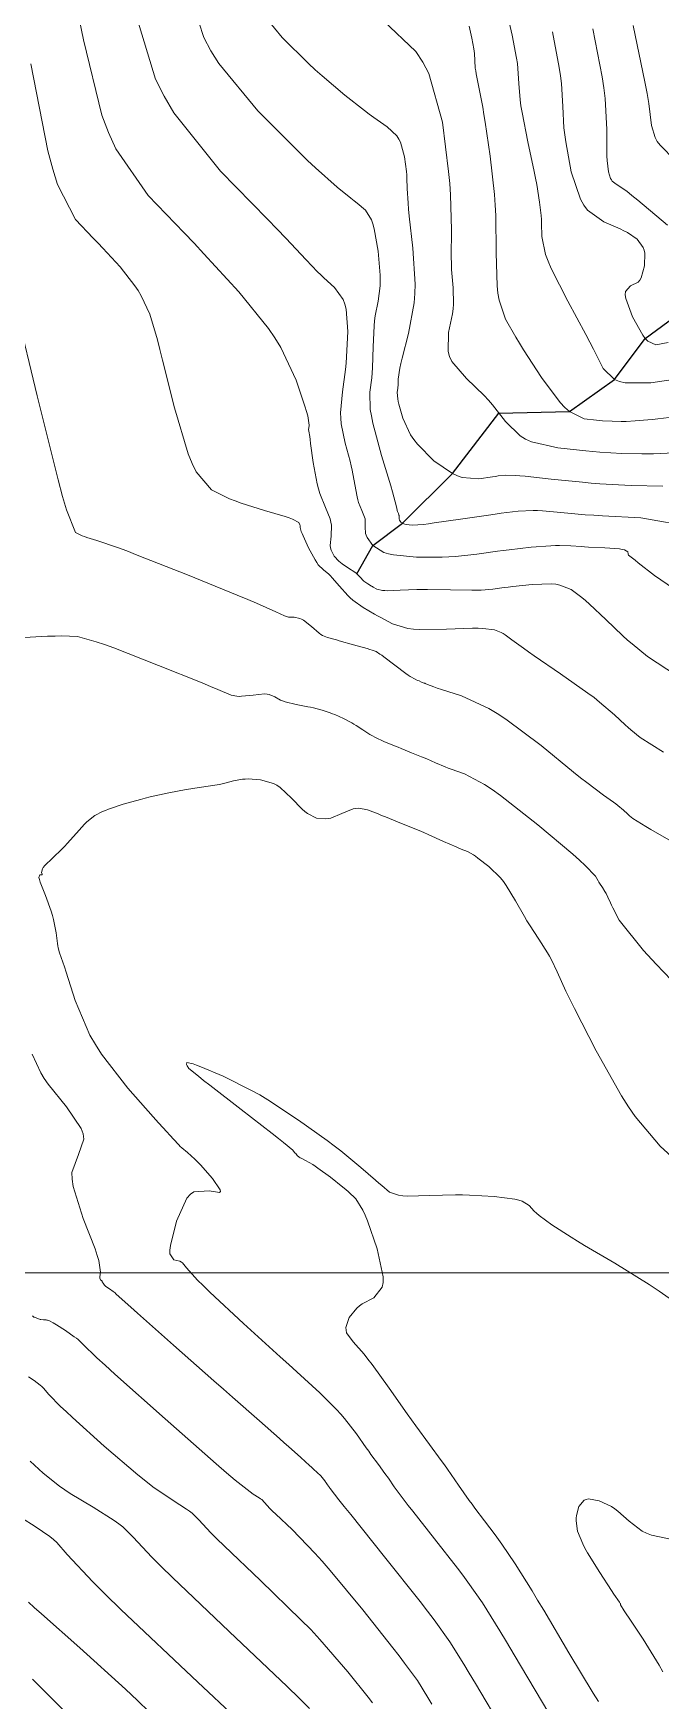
# Model space of a CAD drawing. Header units: millimetres. Extents: x 837475 to 838477, y 1189012 to 1191015.
# Drawn here: x 837941.8 to 837982, y 1189786.4 to 1189893.5 of the extents above; entities that cross this region are included whole.
import ezdxf

# ---------------------------------------------------------------- set-up
doc = ezdxf.new("R2010")
doc.units = ezdxf.units.MM
doc.header["$LTSCALE"] = 0.3
doc.layers.add('COORD', color=253, linetype='Continuous', lineweight=20)
doc.layers.add('DRENAJE', color=5, linetype='Continuous', lineweight=25)
doc.layers.add('COTAS 10', color=7, linetype='Continuous', lineweight=9, true_color=0x6e3e2d)
doc.layers.add('COTAS INT', color=7, linetype='Continuous', lineweight=5, true_color=0x9fa19f)

msp = doc.modelspace()

# ---------------------------------------------------------------- linework, layer by layer
at = {"layer": 'COORD'}
msp.add_line((837476.51, 1189813.87), (838476.51, 1189813.87), dxfattribs=at)
at = {"layer": 'COTAS 10'}
for points in [[(837943.97, 1189898.08), (837944.99, 1189893.07), (837946.17, 1189888.23), (837946.6, 1189887.1), (837947.07, 1189886.06), (837949.14, 1189883.07), (837951.47, 1189880.66), (837952.1, 1189879.99), (837952.73, 1189879.32), (837954.96, 1189876.88), (837956.87, 1189874.53), (837957.29, 1189873.91), (837957.67, 1189873.29), (837958.66, 1189871.2), (837959.21, 1189869.53), (837959.31, 1189869.19), (837959.39, 1189868.91), (837959.49, 1189868.32), (837959.46, 1189868.11), (837959.45, 1189868.06), (837959.45, 1189868.03), (837959.46, 1189867.93), (837959.52, 1189867.58), (837959.54, 1189867.38), (837959.58, 1189867.14), (837959.75, 1189865.91), (837960, 1189864.55), (837960.08, 1189864.22), (837960.17, 1189863.92), (837960.53, 1189863.02), (837960.83, 1189862.29), (837960.88, 1189862.09), (837960.91, 1189861.89), (837960.89, 1189861.19), (837960.84, 1189860.58), (837960.86, 1189860.43), (837960.89, 1189860.29), (837961.09, 1189859.9), (837961.4, 1189859.58), (837961.5, 1189859.49), (837961.6, 1189859.41), (837962.02, 1189859.12), (837962.41, 1189858.86), (837962.5, 1189858.8), (837962.58, 1189858.73), (837962.79, 1189858.52), (837962.95, 1189858.34), (837963, 1189858.3), (837963.05, 1189858.25), (837963.26, 1189858.11), (837963.48, 1189857.98), (837963.54, 1189857.94), (837963.6, 1189857.91), (837963.83, 1189857.78), (837964.2, 1189857.7), (837964.35, 1189857.69), (837964.52, 1189857.68), (837965.33, 1189857.71), (837966.39, 1189857.75), (837966.73, 1189857.75), (837967.09, 1189857.75), (837968.55, 1189857.73), (837969.93, 1189857.71), (837970.24, 1189857.71), (837970.52, 1189857.72), (837971.28, 1189857.78), (837972.01, 1189857.88), (837972.27, 1189857.91), (837972.56, 1189857.94), (837973.8, 1189858.07), (837975.04, 1189858.11), (837975.33, 1189858.09), (837975.58, 1189858.04), (837976.31, 1189857.76), (837976.99, 1189857.24), (837977.22, 1189857.04), (837977.47, 1189856.81), (837978.52, 1189855.83), (837979.63, 1189854.77), (837979.93, 1189854.51), (837980.22, 1189854.26), (837981.2, 1189853.46), (837983.07, 1189852.24)], [(837983.33, 1189868.88), (837981.86, 1189868.71), (837981.53, 1189868.68), (837981.23, 1189868.65), (837980.42, 1189868.58), (837979.83, 1189868.55), (837979.67, 1189868.55), (837979.51, 1189868.55), (837978.94, 1189868.56), (837978.32, 1189868.6), (837978.12, 1189868.61), (837977.92, 1189868.63), (837977.13, 1189868.72), (837976.19, 1189869.19), (837975.9, 1189869.45), (837975.6, 1189869.76), (837974.39, 1189871.38), (837973.25, 1189873.16), (837972.99, 1189873.58), (837972.75, 1189873.97), (837972.08, 1189875.11), (837971.68, 1189876.34), (837971.6, 1189876.78), (837971.55, 1189877.26), (837971.49, 1189879.37), (837971.46, 1189881.78), (837971.43, 1189882.45), (837971.38, 1189883.13), (837971.11, 1189885.58), (837970.78, 1189887.77), (837970.7, 1189888.27), (837970.63, 1189888.73), (837970.38, 1189890.01), (837970.21, 1189890.88), (837970.18, 1189891.07), (837970.15, 1189891.25), (837970.12, 1189891.74), (837970.09, 1189892.18), (837970.07, 1189892.33), (837970.05, 1189892.49), (837969.92, 1189893.17), (837969.75, 1189893.94)], [(837982.59, 1189812.24), (837981.95, 1189812.69), (837981.32, 1189813.11), (837979.1, 1189814.49), (837977.17, 1189815.63), (837976.72, 1189815.9), (837976.3, 1189816.16), (837975.07, 1189816.95), (837974.24, 1189817.55), (837974.07, 1189817.69), (837973.92, 1189817.82), (837973.6, 1189818.2), (837973.16, 1189818.47), (837972.94, 1189818.53), (837972.68, 1189818.59), (837971.37, 1189818.77), (837969.77, 1189818.86), (837969.32, 1189818.87), (837968.87, 1189818.88), (837967.21, 1189818.83), (837965.79, 1189818.8), (837965.49, 1189818.82), (837965.23, 1189818.85), (837964.64, 1189819.05), (837964.15, 1189819.47), (837963.96, 1189819.63), (837963.75, 1189819.81), (837962.8, 1189820.64), (837961.52, 1189821.7), (837961.1, 1189822.02), (837960.65, 1189822.36), (837958.81, 1189823.68), (837956.83, 1189824.97), (837956.31, 1189825.29), (837955.79, 1189825.58), (837953.97, 1189826.49), (837952.53, 1189827.1), (837952.26, 1189827.21), (837952.03, 1189827.29), (837951.64, 1189827.37), (837951.62, 1189827.25), (837951.64, 1189827.21), (837951.65, 1189827.17), (837951.77, 1189827), (837952.39, 1189826.49), (837952.71, 1189826.23), (837953.11, 1189825.92), (837955.12, 1189824.36), (837957.12, 1189822.81), (837957.51, 1189822.5), (837957.84, 1189822.24), (837958.43, 1189821.75), (837958.55, 1189821.6), (837958.59, 1189821.56), (837958.62, 1189821.53), (837958.71, 1189821.41), (837958.85, 1189821.3), (837958.91, 1189821.26), (837958.97, 1189821.23), (837959.26, 1189821.09), (837959.71, 1189820.83), (837959.87, 1189820.72), (837960.05, 1189820.6), (837960.85, 1189820.01), (837961.65, 1189819.37), (837961.84, 1189819.22), (837962.01, 1189819.07), (837962.49, 1189818.63), (837962.93, 1189817.9), (837963.07, 1189817.57), (837963.22, 1189817.2), (837963.85, 1189815.4), (837964.23, 1189813.62), (837964.23, 1189813.25), (837964.18, 1189812.94), (837963.64, 1189812.26), (837962.88, 1189811.87), (837962.71, 1189811.74), (837962.54, 1189811.59), (837962.05, 1189810.99), (837961.84, 1189810.35), (837961.85, 1189810.18), (837961.89, 1189810.01), (837962.3, 1189809.43), (837963.02, 1189808.64), (837963.26, 1189808.33), (837963.53, 1189807.99), (837964.63, 1189806.45), (837965.78, 1189804.82), (837966.06, 1189804.42), (837966.33, 1189804.04), (837967.2, 1189802.85), (837967.96, 1189801.82), (837968.17, 1189801.53), (837968.37, 1189801.25), (837969.08, 1189800.22), (837969.76, 1189799.25), (837969.94, 1189799), (837970.12, 1189798.75), (837970.75, 1189797.93), (837971.43, 1189797.04), (837971.63, 1189796.75), (837971.85, 1189796.44), (837972.7, 1189795.17), (837973.79, 1189793.45), (837974.15, 1189792.85), (837974.54, 1189792.21), (837976.16, 1189789.47), (837977.72, 1189786.88), (837978.06, 1189786.34)], [(837959.51, 1189785.89), (837958.84, 1189786.55), (837958.07, 1189787.31), (837954.36, 1189790.84), (837950.72, 1189794.29), (837949.99, 1189795), (837949.38, 1189795.6), (837948.18, 1189796.89), (837947.53, 1189797.55), (837947.27, 1189797.75), (837946.97, 1189797.97), (837945.61, 1189798.81), (837944.15, 1189799.7), (837943.79, 1189799.94), (837943.45, 1189800.17), (837942.41, 1189801), (837941.58, 1189801.77)]]:
    msp.add_lwpolyline(points, dxfattribs=at)
at = {"layer": 'COTAS INT'}
for points in [[(837984.17, 1189861.75), (837980.77, 1189862.37), (837978.32, 1189862.49), (837977.75, 1189862.53), (837977.21, 1189862.56), (837975.65, 1189862.71), (837974.46, 1189862.81), (837974.15, 1189862.82), (837973.86, 1189862.83), (837972.9, 1189862.79), (837971.8, 1189862.66), (837971.42, 1189862.6), (837971, 1189862.54), (837969.21, 1189862.27), (837967.51, 1189862.03), (837967.15, 1189861.98), (837966.83, 1189861.94), (837966.09, 1189861.89), (837965.71, 1189861.93), (837965.63, 1189861.95), (837965.56, 1189861.97), (837965.38, 1189862.08), (837965.29, 1189862.21), (837965.28, 1189862.24), (837965.27, 1189862.27), (837965.26, 1189862.38), (837965.26, 1189862.48), (837965.26, 1189862.51), (837965.25, 1189862.54), (837965.21, 1189862.64), (837965.16, 1189862.77), (837965.14, 1189862.82), (837965.13, 1189862.86), (837965.09, 1189863.06), (837964.93, 1189863.7), (837964.83, 1189864.02), (837964.72, 1189864.42), (837964.13, 1189866.37), (837963.57, 1189868.44), (837963.48, 1189868.9), (837963.41, 1189869.32), (837963.38, 1189870.43), (837963.5, 1189871.36), (837963.52, 1189871.67), (837963.54, 1189871.99), (837963.59, 1189873.34), (837963.65, 1189874.7), (837963.68, 1189875.02), (837963.72, 1189875.33), (837963.91, 1189876.27), (837964.04, 1189877.25), (837964.05, 1189877.58), (837964.05, 1189877.94), (837963.92, 1189879.48), (837963.66, 1189880.93), (837963.58, 1189881.24), (837963.49, 1189881.5), (837963.1, 1189882.12), (837962.56, 1189882.56), (837962.37, 1189882.72), (837962.17, 1189882.88), (837961.28, 1189883.59), (837959.89, 1189884.83), (837959.37, 1189885.32), (837958.79, 1189885.89), (837956.19, 1189888.49), (837953.69, 1189891.53), (837953.18, 1189892.36), (837952.73, 1189893.2), (837951.75, 1189896.19)], [(837983.27, 1189857.54), (837981.66, 1189858.66), (837980.61, 1189859.47), (837980.41, 1189859.63), (837980.25, 1189859.76), (837979.98, 1189859.97), (837979.96, 1189860.01), (837979.96, 1189860.03), (837979.96, 1189860.05), (837979.95, 1189860.18), (837979.72, 1189860.31), (837979.58, 1189860.33), (837979.4, 1189860.36), (837978.46, 1189860.43), (837977.42, 1189860.48), (837977.17, 1189860.49), (837976.94, 1189860.51), (837976.28, 1189860.57), (837975.56, 1189860.59), (837975.29, 1189860.59), (837975, 1189860.57), (837973.74, 1189860.47), (837972.32, 1189860.31), (837971.94, 1189860.27), (837971.57, 1189860.22), (837970.25, 1189860.03), (837968.87, 1189859.88), (837968.46, 1189859.85), (837968.03, 1189859.83), (837966.38, 1189859.83), (837964.89, 1189859.98), (837964.57, 1189860.05), (837964.28, 1189860.14), (837963.57, 1189860.59), (837963.21, 1189861.1), (837963.15, 1189861.24), (837963.11, 1189861.36), (837963.07, 1189861.79), (837963.09, 1189862.19), (837963.07, 1189862.3), (837963.04, 1189862.41), (837962.87, 1189862.83), (837962.66, 1189863.35), (837962.61, 1189863.52), (837962.56, 1189863.71), (837962.42, 1189864.49), (837962.25, 1189865.42), (837962.19, 1189865.7), (837962.12, 1189866), (837961.79, 1189867.15), (837961.54, 1189868.4), (837961.51, 1189868.75), (837961.5, 1189869.11), (837961.62, 1189870.45), (837961.82, 1189871.88), (837961.86, 1189872.29), (837961.89, 1189872.71), (837961.96, 1189874.32), (837961.85, 1189875.76), (837961.77, 1189876.09), (837961.67, 1189876.38), (837961.12, 1189877.16), (837960.42, 1189877.77), (837960.23, 1189877.96), (837960.03, 1189878.16), (837959.29, 1189878.94), (837957.99, 1189880.32), (837957.44, 1189880.89), (837956.8, 1189881.55), (837953.8, 1189884.63), (837950.8, 1189888.37), (837950.17, 1189889.44), (837949.62, 1189890.54), (837948.37, 1189894.63)], [(837956.28, 1189895), (837957.75, 1189893.21), (837959.44, 1189891.55), (837959.88, 1189891.14), (837960.31, 1189890.74), (837961.78, 1189889.5), (837963.04, 1189888.52), (837963.34, 1189888.29), (837963.63, 1189888.08), (837964.49, 1189887.48), (837965.11, 1189886.89), (837965.24, 1189886.69), (837965.35, 1189886.48), (837965.61, 1189885.55), (837965.73, 1189884.61), (837965.75, 1189884.39), (837965.76, 1189884.17), (837965.78, 1189883.51), (837965.83, 1189882.57), (837965.87, 1189882.19), (837965.91, 1189881.74), (837966.15, 1189879.68), (837966.29, 1189877.36), (837966.27, 1189876.76), (837966.23, 1189876.17), (837965.87, 1189874.2), (837965.45, 1189872.61), (837965.37, 1189872.27), (837965.31, 1189871.97), (837965.2, 1189871.26), (837965.19, 1189870.86), (837965.18, 1189870.76), (837965.17, 1189870.68), (837965.14, 1189870.4), (837965.17, 1189870), (837965.2, 1189869.84), (837965.25, 1189869.65), (837965.5, 1189868.75), (837966, 1189867.68), (837966.21, 1189867.39), (837966.44, 1189867.09), (837967.49, 1189866.02), (837968.68, 1189865.2), (837969, 1189865.05), (837969.31, 1189864.94), (837970.37, 1189864.86), (837971.25, 1189865), (837971.45, 1189865.02), (837971.62, 1189865.05), (837972.07, 1189865.1), (837972.71, 1189865.08), (837973.01, 1189865.06), (837973.35, 1189865.03), (837975.03, 1189864.84), (837977.04, 1189864.64), (837977.59, 1189864.59), (837978.15, 1189864.55), (837980.16, 1189864.44), (837982.18, 1189864.4)], [(837972.14, 1189895.04), (837972.51, 1189893.37), (837972.8, 1189891.89), (837972.85, 1189891.54), (837972.89, 1189891.22), (837972.94, 1189890.26), (837973.02, 1189889.21), (837973.08, 1189888.82), (837973.15, 1189888.4), (837973.52, 1189886.51), (837973.92, 1189884.61), (837974.01, 1189884.17), (837974.09, 1189883.77), (837974.28, 1189882.64), (837974.37, 1189881.77), (837974.39, 1189881.53), (837974.4, 1189881.29), (837974.41, 1189880.43), (837974.66, 1189879.28), (837974.82, 1189878.85), (837975.02, 1189878.37), (837976.09, 1189876.27), (837977.24, 1189874.14), (837977.5, 1189873.65), (837977.74, 1189873.2), (837978.35, 1189871.96), (837979.09, 1189871.24), (837979.41, 1189871.12), (837979.76, 1189871.04), (837981.42, 1189871.04), (837983.29, 1189871.31)], [(837982.91, 1189866.54), (837981.58, 1189866.48), (837981.21, 1189866.47), (837980.85, 1189866.47), (837979.55, 1189866.5), (837978.14, 1189866.58), (837977.7, 1189866.62), (837977.25, 1189866.66), (837975.45, 1189866.85), (837973.76, 1189867.25), (837973.37, 1189867.42), (837973.03, 1189867.62), (837972.08, 1189868.54), (837971.26, 1189869.62), (837971, 1189869.92), (837970.72, 1189870.22), (837969.58, 1189871.3), (837968.65, 1189872.41), (837968.5, 1189872.73), (837968.4, 1189873.05), (837968.44, 1189874.27), (837968.69, 1189875.47), (837968.73, 1189875.78), (837968.75, 1189876.09), (837968.73, 1189877.13), (837968.63, 1189878.3), (837968.62, 1189878.7), (837968.61, 1189879.11), (837968.62, 1189880.86), (837968.56, 1189883.1), (837968.51, 1189883.83), (837968.44, 1189884.6), (837968.05, 1189887.78), (837967.16, 1189890.9), (837966.78, 1189891.63), (837966.34, 1189892.31), (837964.25, 1189894.29)], [(837975.11, 1189893.57), (837975.54, 1189891.29), (837975.62, 1189890.75), (837975.69, 1189890.25), (837975.77, 1189888.78), (837975.84, 1189887.41), (837975.89, 1189886.96), (837975.96, 1189886.5), (837976.31, 1189884.58), (837976.91, 1189882.82), (837977.12, 1189882.45), (837977.36, 1189882.12), (837978.4, 1189881.36), (837979.45, 1189880.93), (837979.69, 1189880.8), (837979.91, 1189880.69), (837980.54, 1189880.25), (837980.92, 1189879.73), (837980.98, 1189879.55), (837981.03, 1189879.36), (837981.02, 1189878.54), (837980.8, 1189877.78), (837980.71, 1189877.63), (837980.6, 1189877.5), (837980.12, 1189877.25), (837979.79, 1189876.89), (837979.78, 1189876.69), (837979.82, 1189876.45), (837980.25, 1189875.26), (837980.9, 1189874.1), (837981.06, 1189873.88), (837981.22, 1189873.71), (837981.74, 1189873.47), (837982.52, 1189873.62)], [(837982.49, 1189881.16), (837980.59, 1189882.76), (837980.2, 1189883.07), (837979.87, 1189883.33), (837979.2, 1189883.8), (837978.94, 1189883.99), (837978.89, 1189884.06), (837978.83, 1189884.15), (837978.69, 1189884.58), (837978.61, 1189885.31), (837978.6, 1189885.58), (837978.59, 1189885.9), (837978.6, 1189887.31), (837978.48, 1189889.29), (837978.4, 1189889.97), (837978.29, 1189890.69), (837977.7, 1189893.77)], [(837980.29, 1189893.97), (837981.04, 1189890.36), (837981.18, 1189889.61), (837981.3, 1189888.97), (837981.47, 1189887.55), (837981.69, 1189886.78), (837981.83, 1189886.54), (837982.01, 1189886.29), (837982.97, 1189885.32)], [(837982.23, 1189847.3), (837980.73, 1189848.25), (837980.13, 1189848.74), (837979.96, 1189848.9), (837979.78, 1189849.06), (837979.09, 1189849.71), (837978.12, 1189850.53), (837977.77, 1189850.81), (837977.37, 1189851.1), (837975.62, 1189852.33), (837973.92, 1189853.5), (837973.56, 1189853.75), (837973.24, 1189853.98), (837972.5, 1189854.53), (837972.07, 1189854.85), (837971.94, 1189854.92), (837971.82, 1189854.99), (837971.38, 1189855.17), (837970.64, 1189855.26), (837970.33, 1189855.27), (837969.97, 1189855.27), (837968.3, 1189855.2), (837966.57, 1189855.18), (837966.18, 1189855.21), (837965.82, 1189855.25), (837964.83, 1189855.55), (837964.08, 1189855.95), (837963.88, 1189856.06), (837963.68, 1189856.18), (837962.96, 1189856.6), (837962.29, 1189857.07), (837962.12, 1189857.22), (837961.96, 1189857.37), (837961.43, 1189857.96), (837960.97, 1189858.51), (837960.86, 1189858.63), (837960.75, 1189858.74), (837960.41, 1189859.02), (837960.07, 1189859.35), (837959.97, 1189859.49), (837959.86, 1189859.66), (837959.45, 1189860.44), (837959.1, 1189861.2), (837959.03, 1189861.35), (837958.98, 1189861.48), (837958.91, 1189861.73), (837958.91, 1189861.84), (837958.9, 1189861.87), (837958.89, 1189861.91), (837958.82, 1189862.06), (837958.42, 1189862.28), (837958.21, 1189862.36), (837957.95, 1189862.45), (837956.62, 1189862.84), (837955.11, 1189863.31), (837954.73, 1189863.45), (837954.37, 1189863.59), (837953.22, 1189864.15), (837952.23, 1189865.32), (837951.97, 1189865.85), (837951.71, 1189866.46), (837950.83, 1189869.42), (837950.08, 1189872.49), (837949.9, 1189873.17), (837949.74, 1189873.79), (837949.25, 1189875.43), (837948.71, 1189876.62), (837948.51, 1189876.95), (837948.3, 1189877.27), (837947.35, 1189878.47), (837946.25, 1189879.67), (837945.94, 1189879.99), (837945.63, 1189880.32), (837944.49, 1189881.51), (837943.34, 1189883.76), (837943.03, 1189884.76), (837942.72, 1189885.93), (837941.61, 1189891.51)], [(837940.73, 1189875.64), (837942.02, 1189870.2), (837943.37, 1189864.79), (837943.65, 1189863.74), (837943.9, 1189862.88), (837944.49, 1189861.41), (837944.92, 1189861.21), (837945.06, 1189861.16), (837945.21, 1189861.1), (837945.86, 1189860.91), (837947.19, 1189860.45), (837947.77, 1189860.23), (837948.45, 1189859.97), (837951.67, 1189858.7), (837954.87, 1189857.4), (837955.54, 1189857.12), (837956.1, 1189856.88), (837957.35, 1189856.32), (837957.9, 1189856.07), (837958.03, 1189856.02), (837958.16, 1189855.99), (837958.53, 1189855.97), (837958.88, 1189855.9), (837959, 1189855.85), (837959.12, 1189855.78), (837959.63, 1189855.38), (837960.13, 1189854.96), (837960.24, 1189854.87), (837960.35, 1189854.8), (837960.66, 1189854.67), (837961.06, 1189854.57), (837961.23, 1189854.52), (837961.42, 1189854.47), (837962.33, 1189854.21), (837963.2, 1189853.96), (837963.37, 1189853.91), (837963.52, 1189853.86), (837963.79, 1189853.77), (837964.02, 1189853.61), (837964.14, 1189853.53), (837964.28, 1189853.43), (837964.98, 1189852.9), (837965.69, 1189852.37), (837965.84, 1189852.26), (837965.97, 1189852.17), (837966.28, 1189851.99), (837966.45, 1189851.92), (837966.54, 1189851.88), (837966.7, 1189851.81), (837966.86, 1189851.75), (837966.9, 1189851.73), (837966.94, 1189851.72), (837967.08, 1189851.65), (837967.49, 1189851.5), (837967.71, 1189851.43), (837967.97, 1189851.34), (837969.27, 1189850.92), (837971.02, 1189850.12), (837971.56, 1189849.79), (837972.12, 1189849.43), (837974.37, 1189847.73), (837976.45, 1189846.03), (837976.91, 1189845.67), (837977.32, 1189845.35), (837978.38, 1189844.55), (837979.03, 1189844.1), (837979.18, 1189843.99), (837979.31, 1189843.89), (837979.66, 1189843.58), (837979.92, 1189843.34), (837979.98, 1189843.28), (837980.05, 1189843.23), (837980.27, 1189843.04), (837980.82, 1189842.7), (837981.1, 1189842.53), (837981.42, 1189842.34), (837983.03, 1189841.42)], [(837940.47, 1189854.64), (837942.69, 1189854.75), (837943.17, 1189854.76), (837943.59, 1189854.77), (837944.62, 1189854.73), (837945.81, 1189854.4), (837946.34, 1189854.22), (837946.94, 1189854), (837949.82, 1189852.88), (837952.61, 1189851.76), (837953.16, 1189851.53), (837953.62, 1189851.34), (837954.48, 1189850.97), (837954.84, 1189850.9), (837954.99, 1189850.89), (837955.15, 1189850.9), (837955.88, 1189850.98), (837956.61, 1189851.05), (837956.78, 1189851.04), (837956.92, 1189851.02), (837957.29, 1189850.87), (837957.64, 1189850.65), (837957.78, 1189850.6), (837957.94, 1189850.55), (837958.64, 1189850.38), (837959.4, 1189850.23), (837959.58, 1189850.19), (837959.76, 1189850.15), (837960.32, 1189850), (837960.83, 1189849.83), (837960.98, 1189849.78), (837961.13, 1189849.72), (837961.69, 1189849.47), (837962.23, 1189849.19), (837962.36, 1189849.11), (837962.5, 1189849.03), (837962.93, 1189848.74), (837963.39, 1189848.44), (837963.54, 1189848.35), (837963.69, 1189848.27), (837964.33, 1189847.98), (837965.02, 1189847.7), (837965.2, 1189847.62), (837965.39, 1189847.54), (837966.06, 1189847.27), (837966.7, 1189847.01), (837966.87, 1189846.94), (837967.03, 1189846.87), (837967.59, 1189846.62), (837968.21, 1189846.36), (837968.4, 1189846.29), (837968.61, 1189846.21), (837969.46, 1189845.92), (837970.75, 1189845.23), (837971.23, 1189844.91), (837971.76, 1189844.52), (837974.16, 1189842.64), (837976.4, 1189840.75), (837976.84, 1189840.37), (837977.2, 1189840.04), (837977.87, 1189839.35), (837978.04, 1189839.05), (837978.08, 1189838.97), (837978.13, 1189838.89), (837978.31, 1189838.62), (837978.47, 1189838.36), (837978.51, 1189838.3), (837978.55, 1189838.23), (837978.65, 1189838), (837978.82, 1189837.64), (837978.89, 1189837.49), (837978.98, 1189837.32), (837979.38, 1189836.52), (837980.95, 1189834.58), (837981.77, 1189833.7), (837982.75, 1189832.66)], [(837983.98, 1189820.21), (837982.02, 1189822.01), (837980.42, 1189823.9), (837979.98, 1189824.54), (837979.53, 1189825.23), (837977.9, 1189828.12), (837976.52, 1189830.85), (837976.22, 1189831.44), (837975.97, 1189831.95), (837975.41, 1189833.19), (837975.04, 1189833.97), (837974.92, 1189834.2), (837974.79, 1189834.43), (837974.23, 1189835.29), (837973.62, 1189836.21), (837973.46, 1189836.48), (837973.3, 1189836.75), (837972.74, 1189837.77), (837972.14, 1189838.75), (837971.96, 1189839), (837971.77, 1189839.23), (837971.02, 1189839.97), (837970.32, 1189840.51), (837970.17, 1189840.63), (837970.03, 1189840.72), (837969.65, 1189840.92), (837969.25, 1189841.07), (837969.09, 1189841.14), (837968.92, 1189841.22), (837968.11, 1189841.58), (837967.12, 1189842.02), (837966.84, 1189842.15), (837966.54, 1189842.27), (837965.42, 1189842.73), (837964.38, 1189843.15), (837964.13, 1189843.25), (837963.91, 1189843.34), (837963.24, 1189843.61), (837962.67, 1189843.71), (837962.49, 1189843.7), (837962.31, 1189843.66), (837961.59, 1189843.38), (837960.88, 1189843.08), (837960.7, 1189843.04), (837960.53, 1189843.02), (837959.95, 1189843.08), (837959.38, 1189843.38), (837959.21, 1189843.5), (837959.04, 1189843.65), (837958.36, 1189844.35), (837957.63, 1189845.04), (837957.41, 1189845.18), (837957.19, 1189845.3), (837956.37, 1189845.54), (837955.58, 1189845.59), (837955.38, 1189845.58), (837955.2, 1189845.57), (837954.63, 1189845.46), (837954.07, 1189845.31), (837953.9, 1189845.27), (837953.72, 1189845.23), (837953.01, 1189845.12), (837952.15, 1189845), (837951.88, 1189844.96), (837951.6, 1189844.91), (837950.47, 1189844.69), (837949.28, 1189844.44), (837948.96, 1189844.36), (837948.65, 1189844.27), (837947.55, 1189843.96), (837946.61, 1189843.64), (837946.41, 1189843.56), (837946.22, 1189843.49), (837945.72, 1189843.24), (837945.32, 1189842.93), (837945.19, 1189842.82), (837945.06, 1189842.69), (837944.54, 1189842.1), (837943.96, 1189841.45), (837943.8, 1189841.27), (837943.63, 1189841.1), (837943.01, 1189840.51), (837942.51, 1189840.02), (837942.42, 1189839.91), (837942.36, 1189839.82), (837942.31, 1189839.59), (837942.35, 1189839.48), (837942.34, 1189839.46), (837942.32, 1189839.44), (837942.2, 1189839.43), (837942.14, 1189839.25), (837942.17, 1189839.12), (837942.22, 1189838.96), (837942.55, 1189838.1), (837942.93, 1189837.09), (837943.01, 1189836.82), (837943.08, 1189836.57), (837943.24, 1189835.71), (837943.33, 1189835.02), (837943.35, 1189834.87), (837943.38, 1189834.74), (837943.46, 1189834.42), (837943.67, 1189833.83), (837943.77, 1189833.53), (837943.89, 1189833.17), (837944.47, 1189831.35), (837945.41, 1189829.14), (837945.76, 1189828.53), (837946.15, 1189827.92), (837947.85, 1189825.73), (837949.48, 1189823.89), (837949.82, 1189823.51), (837950.11, 1189823.18), (837950.77, 1189822.45), (837951.11, 1189822.09), (837951.21, 1189821.99), (837951.31, 1189821.9), (837951.68, 1189821.6), (837952.15, 1189821.17), (837952.32, 1189821), (837952.5, 1189820.81), (837953.28, 1189819.93), (837953.78, 1189819.19), (837953.79, 1189819.09), (837953.73, 1189819.02), (837953.06, 1189819.14), (837952.09, 1189819.08), (837951.86, 1189818.91), (837951.64, 1189818.66), (837950.97, 1189817.18), (837950.59, 1189815.62), (837950.55, 1189815.32), (837950.55, 1189815.08), (837950.79, 1189814.7), (837951.18, 1189814.61), (837951.28, 1189814.56), (837951.36, 1189814.5), (837951.62, 1189814.19), (837952.32, 1189813.4), (837952.68, 1189813.05), (837953.11, 1189812.63), (837955.28, 1189810.62), (837957.63, 1189808.48), (837958.19, 1189807.98), (837958.69, 1189807.51), (837960.16, 1189806.16), (837961.24, 1189805.09), (837961.51, 1189804.8), (837961.76, 1189804.51), (837962.53, 1189803.52), (837963.15, 1189802.63), (837963.31, 1189802.41), (837963.45, 1189802.2), (837963.93, 1189801.56), (837964.34, 1189800.99), (837964.57, 1189800.68), (837964.95, 1189800.12), (837965.58, 1189799.27), (837965.84, 1189798.93), (837966.14, 1189798.55), (837967.54, 1189796.78), (837969.01, 1189794.9), (837969.36, 1189794.44), (837969.68, 1189794.01), (837970.61, 1189792.67), (837971.72, 1189790.88), (837972.16, 1189790.16), (837972.65, 1189789.34), (837974.86, 1189785.59)], [(837971.93, 1189784.49), (837970.16, 1189787.5), (837969.76, 1189788.16), (837969.42, 1189788.73), (837968.52, 1189790.17), (837967.51, 1189791.58), (837967.08, 1189792.14), (837966.6, 1189792.76), (837964.32, 1189795.63), (837962.16, 1189798.34), (837961.74, 1189798.86), (837961.4, 1189799.29), (837960.83, 1189800.02), (837960.76, 1189800.11), (837960.74, 1189800.14), (837960.72, 1189800.17), (837960.66, 1189800.26), (837960.58, 1189800.37), (837960.55, 1189800.4), (837960.53, 1189800.44), (837960.42, 1189800.59), (837960.29, 1189800.75), (837960.25, 1189800.8), (837960.21, 1189800.85), (837960.03, 1189801.03), (837959.74, 1189801.29), (837959.63, 1189801.39), (837959.51, 1189801.5), (837958.96, 1189802), (837958.16, 1189802.72), (837957.88, 1189802.96), (837957.58, 1189803.23), (837956.29, 1189804.36), (837954.56, 1189805.88), (837953.98, 1189806.39), (837953.36, 1189806.94), (837950.78, 1189809.23), (837948.47, 1189811.28), (837948.03, 1189811.67), (837947.67, 1189811.99), (837947.08, 1189812.53), (837947, 1189812.6), (837946.96, 1189812.63), (837946.91, 1189812.67), (837946.67, 1189812.83), (837946.44, 1189813), (837946.39, 1189813.04), (837946.35, 1189813.08), (837946.26, 1189813.21), (837946.2, 1189813.3), (837946.19, 1189813.33), (837946.17, 1189813.35), (837946.09, 1189813.41), (837946.04, 1189813.52), (837946.04, 1189813.57), (837946.04, 1189813.62), (837946.1, 1189813.91), (837945.98, 1189814.65), (837945.88, 1189814.99), (837945.74, 1189815.4), (837944.97, 1189817.36), (837944.33, 1189819.42), (837944.27, 1189819.89), (837944.26, 1189820.31), (837944.68, 1189821.47), (837945.02, 1189822.46), (837944.97, 1189822.79), (837944.85, 1189823.13), (837943.9, 1189824.53), (837942.73, 1189825.98), (837942.48, 1189826.36), (837942.26, 1189826.72), (837941.7, 1189827.92)], [(837967.37, 1189786.16), (837967.1, 1189786.59), (837966.43, 1189787.68), (837965.61, 1189788.8), (837965.26, 1189789.26), (837964.85, 1189789.79), (837962.92, 1189792.22), (837960.83, 1189794.75), (837960.33, 1189795.34), (837959.85, 1189795.87), (837958.39, 1189797.38), (837957.35, 1189798.37), (837957.14, 1189798.57), (837956.96, 1189798.74), (837956.62, 1189799.11), (837956.44, 1189799.3), (837956.36, 1189799.36), (837956.28, 1189799.42), (837955.89, 1189799.66), (837954.74, 1189800.56), (837954.18, 1189801.03), (837953.52, 1189801.6), (837950.24, 1189804.49), (837947.01, 1189807.37), (837946.38, 1189807.94), (837945.86, 1189808.41), (837944.93, 1189809.3), (837944.65, 1189809.58), (837944.54, 1189809.67), (837944.41, 1189809.76), (837943.84, 1189810.17), (837943.27, 1189810.53), (837943.16, 1189810.6), (837943.05, 1189810.66), (837942.82, 1189810.79), (837942.69, 1189810.83), (837942.64, 1189810.83), (837942.6, 1189810.84), (837942.44, 1189810.85), (837942.27, 1189810.87), (837942.22, 1189810.88), (837942.17, 1189810.89), (837942, 1189810.95), (837941.85, 1189811.01), (837941.82, 1189811.03), (837941.79, 1189811.05), (837941.72, 1189811.11)], [(837941.46, 1189807.18), (837941.84, 1189806.95), (837942.22, 1189806.66), (837942.32, 1189806.56), (837942.43, 1189806.46), (837942.78, 1189806.06), (837943.53, 1189805.29), (837943.88, 1189804.96), (837944.3, 1189804.57), (837946.32, 1189802.74), (837948.49, 1189800.89), (837948.99, 1189800.48), (837949.45, 1189800.13), (837950.75, 1189799.24), (837951.62, 1189798.69), (837951.81, 1189798.56), (837951.98, 1189798.43), (837952.4, 1189798), (837953.17, 1189797.17), (837953.56, 1189796.78), (837954.03, 1189796.33), (837956.37, 1189794.11), (837958.96, 1189791.59), (837959.59, 1189790.95), (837960.17, 1189790.32), (837961.97, 1189788.25), (837963.27, 1189786.61), (837963.55, 1189786.25)], [(837982.19, 1189788.24), (837981.95, 1189788.68), (837980.92, 1189790.33), (837980.02, 1189791.69), (837979.84, 1189791.96), (837979.7, 1189792.17), (837979.48, 1189792.54), (837979.47, 1189792.6), (837979.46, 1189792.62), (837979.45, 1189792.64), (837979.41, 1189792.71), (837979.05, 1189793.24), (837978.9, 1189793.47), (837978.14, 1189794.62), (837977.36, 1189795.89), (837977.19, 1189796.19), (837977.05, 1189796.46), (837976.72, 1189797.28), (837976.63, 1189797.93), (837976.63, 1189798.11), (837976.64, 1189798.28), (837976.79, 1189798.87), (837977.13, 1189799.27), (837977.27, 1189799.32), (837977.42, 1189799.35), (837978.11, 1189799.23), (837978.9, 1189798.85), (837979.1, 1189798.72), (837979.31, 1189798.57), (837980.02, 1189797.91), (837980.86, 1189797.27), (837981.14, 1189797.14), (837981.46, 1189797.02), (837982.78, 1189796.75)], [(837941.01, 1189798.14), (837941.89, 1189797.58), (837942.84, 1189796.94), (837943.08, 1189796.75), (837943.29, 1189796.55), (837943.95, 1189795.78), (837945.59, 1189794.03), (837946.41, 1189793.21), (837947.4, 1189792.25), (837952.34, 1189787.57), (837957.18, 1189783.03)], [(837941.46, 1189792.71), (837941.84, 1189792.38), (837942.31, 1189791.96), (837944.77, 1189789.78), (837947.7, 1189787.12), (837948.47, 1189786.4), (837949.22, 1189785.68)], [(837944.74, 1189784.76), (837941.72, 1189787.78)]]:
    msp.add_lwpolyline(points, dxfattribs=at)
at = {"layer": 'DRENAJE'}
for p, q in [((837981.06, 1189873.88), (837985.48, 1189877.15)), ((837979.09, 1189871.24), (837981.06, 1189873.88)), ((837976.19, 1189869.19), (837979.09, 1189871.24)), ((837968.68, 1189865.2), (837971.67, 1189869.08)), ((837971.67, 1189869.08), (837976.19, 1189869.19)), ((837965.47, 1189862.02), (837968.68, 1189865.2)), ((837963.57, 1189860.59), (837965.47, 1189862.02)), ((837962.54, 1189858.77), (837963.57, 1189860.59))]:
    msp.add_line(p, q, dxfattribs=at)

doc.saveas('drawing.dxf')
